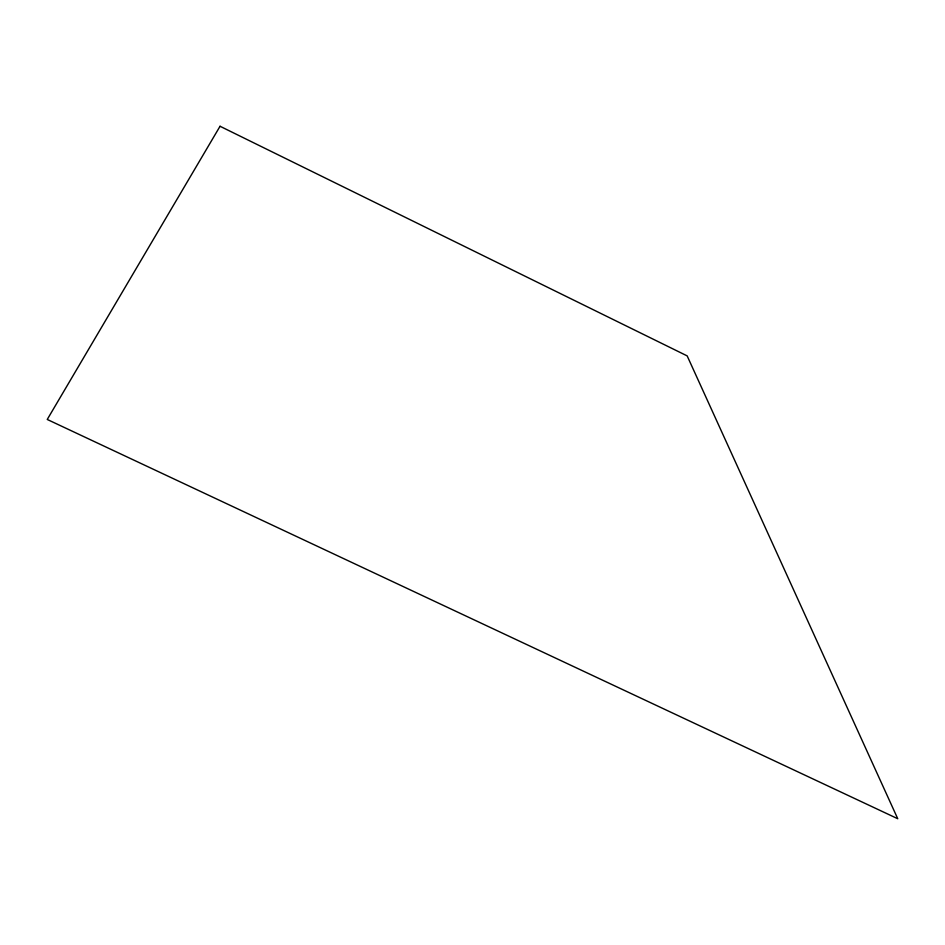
<?xml version="1.0" encoding="UTF-8"?>
<svg xmlns="http://www.w3.org/2000/svg" width="945" height="945" viewBox="0 0 945 945"><rect width="100%" height="100%" fill="white"/><g stroke="black" fill="none" stroke-linecap="round" stroke-linejoin="round"><path stroke-width="1.42" d="M220.043 126.264L47.25 419.462L897.75 818.736L687.169 355.887L220.043 126.264"/></g></svg>
